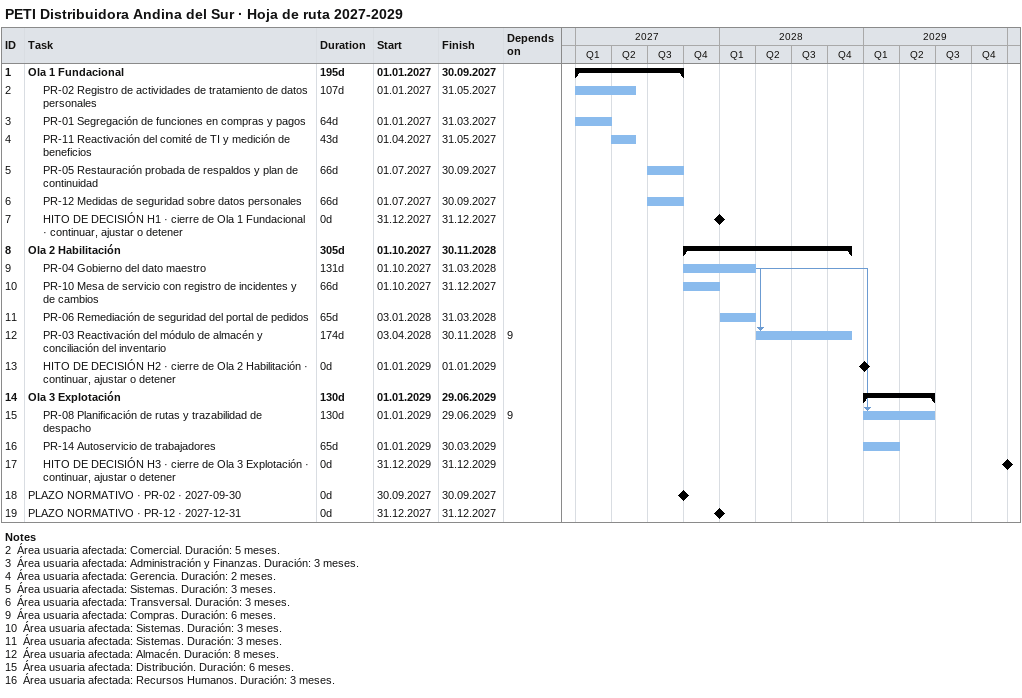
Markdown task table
PETI Distribuidora Andina del Sur · Hoja de ruta 2027-2029

| ID | Level | Task | Duration | Start | Finish | Predecessors |
|---|---|---|---|---|---|---|
| 1 | 1 | **Ola 1 Fundacional** | 195d | 2027-01-01 | 2027-09-30 |  |
| 2 | 2 | PR-02 Registro de actividades de tratamiento de datos personales | 107d | 2027-01-01 | 2027-05-31 |  |
| 3 | 2 | PR-01 Segregación de funciones en compras y pagos | 64d | 2027-01-01 | 2027-03-31 |  |
| 4 | 2 | PR-11 Reactivación del comité de TI y medición de beneficios | 43d | 2027-04-01 | 2027-05-31 |  |
| 5 | 2 | PR-05 Restauración probada de respaldos y plan de continuidad | 66d | 2027-07-01 | 2027-09-30 |  |
| 6 | 2 | PR-12 Medidas de seguridad sobre datos personales | 66d | 2027-07-01 | 2027-09-30 |  |
| 7 | 2 | HITO DE DECISIÓN H1 · cierre de Ola 1 Fundacional · continuar, ajustar o detener | 0d | 2027-12-31 | 2027-12-31 |  |
| 8 | 1 | **Ola 2 Habilitación** | 305d | 2027-10-01 | 2028-11-30 |  |
| 9 | 2 | PR-04 Gobierno del dato maestro | 131d | 2027-10-01 | 2028-03-31 |  |
| 10 | 2 | PR-10 Mesa de servicio con registro de incidentes y de cambios | 66d | 2027-10-01 | 2027-12-31 |  |
| 11 | 2 | PR-06 Remediación de seguridad del portal de pedidos | 65d | 2028-01-03 | 2028-03-31 |  |
| 12 | 2 | PR-03 Reactivación del módulo de almacén y conciliación del inventario | 174d | 2028-04-03 | 2028-11-30 | 9 |
| 13 | 2 | HITO DE DECISIÓN H2 · cierre de Ola 2 Habilitación · continuar, ajustar o detener | 0d | 2029-01-01 | 2029-01-01 |  |
| 14 | 1 | **Ola 3 Explotación** | 130d | 2029-01-01 | 2029-06-29 |  |
| 15 | 2 | PR-08 Planificación de rutas y trazabilidad de despacho | 130d | 2029-01-01 | 2029-06-29 | 9 |
| 16 | 2 | PR-14 Autoservicio de trabajadores | 65d | 2029-01-01 | 2029-03-30 |  |
| 17 | 2 | HITO DE DECISIÓN H3 · cierre de Ola 3 Explotación · continuar, ajustar o detener | 0d | 2029-12-31 | 2029-12-31 |  |
| 18 | 1 | PLAZO NORMATIVO · PR-02 · 2027-09-30 | 0d | 2027-09-30 | 2027-09-30 |  |
| 19 | 1 | PLAZO NORMATIVO · PR-12 · 2027-12-31 | 0d | 2027-12-31 | 2027-12-31 |  |

Notes
- 2: Área usuaria afectada: Comercial. Duración: 5 meses.
- 3: Área usuaria afectada: Administración y Finanzas. Duración: 3 meses.
- 4: Área usuaria afectada: Gerencia. Duración: 2 meses.
- 5: Área usuaria afectada: Sistemas. Duración: 3 meses.
- 6: Área usuaria afectada: Transversal. Duración: 3 meses.
- 9: Área usuaria afectada: Compras. Duración: 6 meses.
- 10: Área usuaria afectada: Sistemas. Duración: 3 meses.
- 11: Área usuaria afectada: Sistemas. Duración: 3 meses.
- 12: Área usuaria afectada: Almacén. Duración: 8 meses.
- 15: Área usuaria afectada: Distribución. Duración: 6 meses.
- 16: Área usuaria afectada: Recursos Humanos. Duración: 3 meses.
